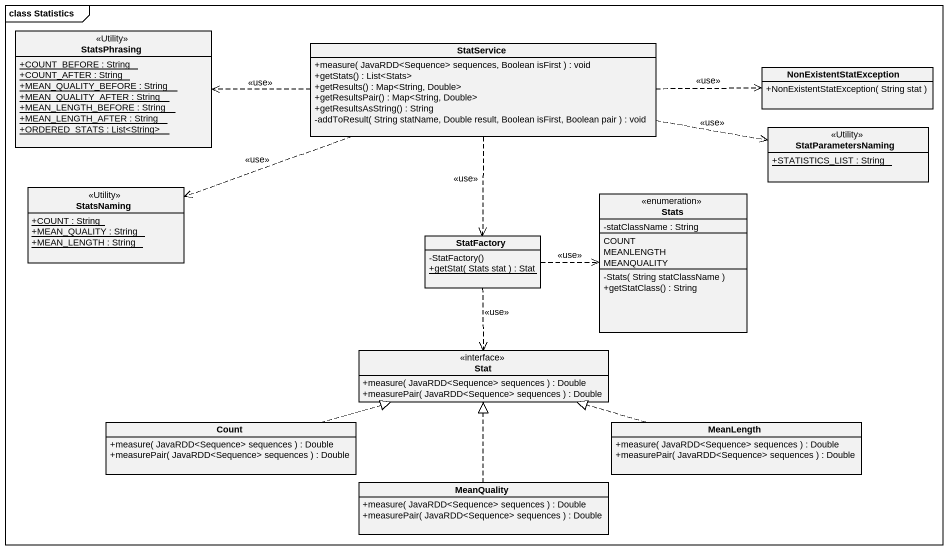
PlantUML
@startuml
mainframe class Statistics
hide circle
hide empty members
skinparam classAttributeIconSize 0
class StatsPhrasing <<Utility>> {
  {static} +COUNT_BEFORE : String
  {static} +COUNT_AFTER : String
  {static} +MEAN_QUALITY_BEFORE : String
  {static} +MEAN_QUALITY_AFTER : String
  {static} +MEAN_LENGTH_BEFORE : String
  {static} +MEAN_LENGTH_AFTER : String
  {static} +ORDERED_STATS : List<String>
}
class StatService {
  +measure( JavaRDD<Sequence> sequences, Boolean isFirst ) : void
  +getStats() : List<Stats>
  +getResults() : Map<String, Double>
  +getResultsPair() : Map<String, Double>
  +getResultsAsString() : String
  -addToResult( String statName, Double result, Boolean isFirst, Boolean pair ) : void
}
class NonExistentStatException {
  +NonExistentStatException( String stat )
}
class StatParametersNaming <<Utility>> {
  {static} +STATISTICS_LIST : String
}
class StatsNaming <<Utility>> {
  {static} +COUNT : String
  {static} +MEAN_QUALITY : String
  {static} +MEAN_LENGTH : String
}
enum Stats {
  -statClassName : String
  COUNT
  MEANLENGTH
  MEANQUALITY
  -Stats( String statClassName )
  +getStatClass() : String
}
class StatFactory {
  -StatFactory()
  {static} +getStat( Stats stat ) : Stat
}
interface Stat {
  +measure( JavaRDD<Sequence> sequences ) : Double
  +measurePair( JavaRDD<Sequence> sequences ) : Double
}
class Count {
  +measure( JavaRDD<Sequence> sequences ) : Double
  +measurePair( JavaRDD<Sequence> sequences ) : Double
}
class MeanLength {
  +measure( JavaRDD<Sequence> sequences ) : Double
  +measurePair( JavaRDD<Sequence> sequences ) : Double
}
class MeanQuality {
  +measure( JavaRDD<Sequence> sequences ) : Double
  +measurePair( JavaRDD<Sequence> sequences ) : Double
}
StatService .left.> StatsPhrasing : <<use>>
StatService .right.> NonExistentStatException : <<use>>
StatService .right.> StatParametersNaming : <<use>>
StatService .left.> StatsNaming : <<use>>
StatService ..> StatFactory : <<use>>
StatFactory .right.> Stats : <<use>>
StatFactory ..> Stat : <<use>>
Count .right.|> Stat
MeanLength .left.|> Stat
MeanQuality .up.|> Stat
@enduml
